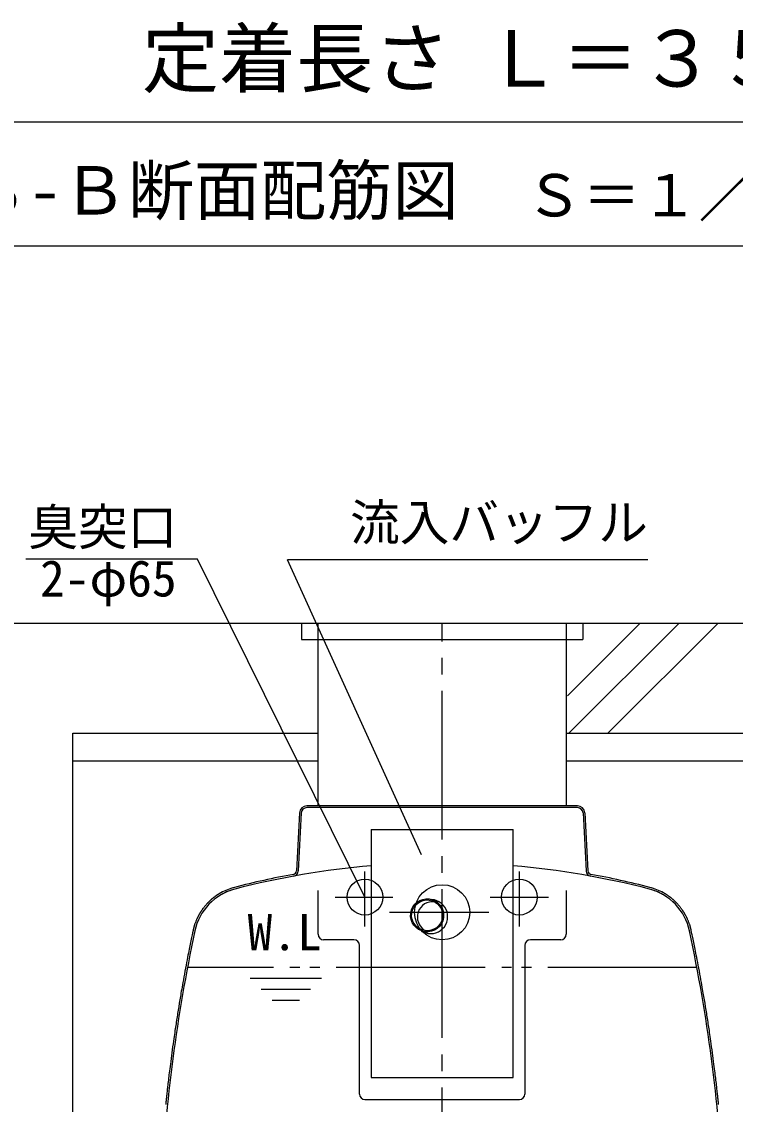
# Model space of a CAD drawing. Units: millimetres, scale not verified. Extents: x -8910 to 8910, y -6308 to 6308.
# Drawn here: x 796 to 2090, y -2532 to -567 of the extents above; entities that cross this region are included whole.
import ezdxf
from ezdxf.enums import TextEntityAlignment as Align

# ---------------------------------------------------------------- set-up
doc = ezdxf.new("R2010")
doc.units = ezdxf.units.MM
doc.header["$LTSCALE"] = 30
doc.linetypes.add('CHAIN2', pattern=[12, 9, -1, 1, -1])
doc.linetypes.add('DOUBLE_CHAIN2', pattern=[12.8, 9, -1, 0.6, -0.6, 0.6, -1])
for name, color, linetype, lineweight in [('0-1_製作', 5, 'Continuous', 25), ('0-2_08', 2, 'CHAIN2', 25), ('0-5_空気管', 3, 'Continuous', 25), ('0-6_機器', 2, 'Continuous', 25), ('0-D_00クル-フ-0躯体', 5, 'Continuous', 25)]:
    doc.layers.add(name, color=color, linetype=linetype, lineweight=lineweight)
doc.styles.add('ＭＳ ゴシック', font='')
doc.styles.get('ＭＳ ゴシック').set_extended_font_data('MS Gothic')

msp = doc.modelspace()

# ---------------------------------------------------------------- linework, layer by layer
at = {"layer": '0-1_製作', "color": 3}
for p, q in [((598.49, -748.43), (2518.49, -748.43)), ((598.49, -973.43), (2518.49, -973.43))]:
    msp.add_line(p, q, dxfattribs=at)
at = {"layer": '0-1_製作', "color": 2}
msp.add_line((-66.29, -1658.6), (996.34, -1658.6), dxfattribs=at)
at = {"layer": '0-2_08', "linetype": 'Continuous'}
msp.add_line((888.49, -3538.6), (888.49, -1858.6), dxfattribs=at)
at = {"layer": '0-5_空気管'}
for p, q in [((1521.21, -2079.58), (1277.98, -1543.55)), ((1931.57, -1543.55), (1277.98, -1543.55)), ((1303.49, -1658.6), (1303.49, -1688.6)), ((1333.62, -1990.4), (1333.62, -1658.6)), ((1783.35, -1658.6), (1783.35, -1990.4)), ((1303.49, -1688.6), (1813.49, -1688.6)), ((1299.8, -2002.91), (1294.26, -2108.48)), ((1302.99, -2003.08), (1297.46, -2108.64)), ((1804, -1990.4), (1312.98, -1990.4)), ((1804, -1993.6), (1312.98, -1993.6)), ((1813.99, -2003.08), (1819.52, -2108.64)), ((1817.18, -2002.91), (1822.71, -2108.48)), ((1429.49, -2033.6), (1687.49, -2033.6)), ((1429.49, -2033.6), (1429.49, -2483.6)), ((1687.49, -2483.6), (1687.49, -2033.6)), ((1333.49, -2223.6), (1333.49, -2144.12)), ((1541.02, -2160.81), (1550.69, -2164.16)), ((1783.49, -2144.12), (1783.49, -2223.6)), ((1521.39, -2217.5), (1532.41, -2221.32)), ((1398.49, -2233.6), (1343.49, -2233.6)), ((1773.49, -2233.6), (1718.49, -2233.6)), ((1408.49, -2513.6), (1408.49, -2243.6)), ((1708.49, -2243.6), (1708.49, -2513.6)), ((1339.55, -2303.6), (1210.04, -2303.6)), ((1319.55, -2323.6), (1230.04, -2323.6)), ((1299.55, -2343.6), (1250.04, -2343.6)), ((1079.19, -2364.29), (1078.7, -2367.38)), ((1079.68, -2361.21), (1079.19, -2364.29)), ((1429.49, -2483.6), (1687.49, -2483.6)), ((1418.49, -2523.6), (1698.49, -2523.6))]:
    msp.add_line(p, q, dxfattribs=at)
at = {"layer": '0-5_空気管', "linetype": 'CHAIN2'}
for p, q in [((1558.49, -3491.75), (1558.49, -1658.6)), ((1418.49, -2209.63), (1418.49, -2109.8)), ((1698.49, -2209.63), (1698.49, -2109.8)), ((1364.23, -2156.1), (1469.02, -2156.1)), ((1645.32, -2156.1), (1751.52, -2156.1)), ((1462.88, -2183.6), (1643.05, -2183.6))]:
    msp.add_line(p, q, dxfattribs=at)
at = {"layer": '0-5_空気管', "linetype": 'DOUBLE_CHAIN2'}
msp.add_line((2020.44, -2283.6), (1096.54, -2283.6), dxfattribs=at)
at = {"layer": '0-5_空気管'}
for points in [[(1418.49, -2156.1), (1114.63, -1542.3), (803.19, -1542.3)], [(1303.49, -1658.6), (1813.49, -1658.6), (1813.49, -1688.6)], [(1138.53, -2161.62), (1137.87, -2162.21), (1137.59, -2162.46), (1137.26, -2162.76), (1136.89, -2163.11), (1136.48, -2163.48), (1136.03, -2163.89), (1135.57, -2164.33), (1135.09, -2164.78), (1134.61, -2165.24), (1134.14, -2165.71), (1133.66, -2166.19), (1133.17, -2166.69), (1132.67, -2167.23), (1132.14, -2167.8), (1131.58, -2168.42), (1130.99, -2169.09), (1130.36, -2169.82), (1129.68, -2170.62), (1128.97, -2171.47), (1128.23, -2172.36), (1127.49, -2173.27), (1126.75, -2174.18), (1126.04, -2175.09), (1125.34, -2175.96), (1124.7, -2176.79), (1124.11, -2177.57), (1123.57, -2178.29), (1123.08, -2178.96), (1122.63, -2179.6), (1122.21, -2180.21), (1121.81, -2180.8), (1121.43, -2181.38), (1121.07, -2181.95), (1120.71, -2182.52), (1120.36, -2183.09), (1120.01, -2183.67), (1119.67, -2184.24), (1119.33, -2184.81), (1119, -2185.37)], [(1142.54, -2158.18), (1142.29, -2158.38), (1142.04, -2158.59), (1141.78, -2158.81), (1141.51, -2159.03), (1141.25, -2159.25), (1141, -2159.46), (1140.76, -2159.67), (1140.53, -2159.86), (1140.32, -2160.04), (1140.14, -2160.2), (1139.98, -2160.34), (1139.83, -2160.46), (1139.71, -2160.57), (1139.59, -2160.67), (1139.48, -2160.77), (1139.39, -2160.85), (1139.29, -2160.94), (1139.19, -2161.02), (1139.1, -2161.1), (1139.01, -2161.19), (1138.92, -2161.26), (1138.84, -2161.34), (1138.77, -2161.4), (1138.71, -2161.46), (1138.53, -2161.62)], [(1152.7, -2150.9), (1152.53, -2151.01), (1152.21, -2151.21), (1152.05, -2151.31), (1151.89, -2151.42), (1151.56, -2151.63), (1151.21, -2151.86), (1151.04, -2151.97), (1150.86, -2152.09), (1150.68, -2152.21), (1150.49, -2152.33), (1150.3, -2152.46), (1150.11, -2152.59), (1149.91, -2152.72), (1149.71, -2152.85), (1149.51, -2152.99), (1149.31, -2153.12), (1149.1, -2153.27), (1148.89, -2153.41), (1148.67, -2153.56), (1148.45, -2153.71), (1148.21, -2153.88), (1147.97, -2154.05), (1147.7, -2154.24), (1147.42, -2154.45), (1147.11, -2154.67), (1146.78, -2154.92), (1146.43, -2155.17), (1146.07, -2155.44), (1145.34, -2156), (1144.98, -2156.27), (1144.64, -2156.53), (1144.31, -2156.77), (1144.02, -2157), (1143.74, -2157.21), (1143.49, -2157.41), (1143.24, -2157.61), (1143, -2157.8), (1142.77, -2157.99), (1142.54, -2158.18)], [(1157.1, -2148.29), (1157.1, -2148.29), (1157.09, -2148.29), (1157.09, -2148.3), (1157.08, -2148.3), (1157.08, -2148.3), (1157.08, -2148.3), (1157.07, -2148.31), (1157.04, -2148.33), (1157.02, -2148.34), (1156.99, -2148.35), (1156.96, -2148.37), (1156.92, -2148.39), (1156.87, -2148.42), (1156.82, -2148.45), (1156.76, -2148.49), (1156.69, -2148.52), (1156.61, -2148.56), (1156.53, -2148.61), (1156.45, -2148.66), (1156.35, -2148.71), (1156.25, -2148.77), (1156.14, -2148.83), (1156.01, -2148.91), (1155.88, -2148.98), (1155.72, -2149.07), (1155.55, -2149.18), (1155.36, -2149.29), (1155.15, -2149.41), (1154.92, -2149.55), (1154.68, -2149.69), (1154.44, -2149.84), (1154.19, -2149.99), (1153.94, -2150.14), (1153.7, -2150.29), (1153.47, -2150.42), (1153.26, -2150.55), (1153.06, -2150.68), (1152.88, -2150.79), (1152.7, -2150.9)], [(1962.01, -2149.52), (1961.9, -2149.46), (1961.81, -2149.4), (1961.72, -2149.35), (1961.64, -2149.31), (1961.57, -2149.26), (1961.31, -2149.11), (1961.23, -2149.07), (1961.16, -2149.02), (1961.08, -2148.98), (1960.9, -2148.87), (1960.81, -2148.83), (1960.73, -2148.77), (1960.65, -2148.73), (1960.57, -2148.68), (1960.5, -2148.65), (1960.44, -2148.61), (1960.39, -2148.58), (1960.33, -2148.55), (1960.29, -2148.52), (1960.24, -2148.5), (1960.21, -2148.47), (1960.17, -2148.45), (1960.13, -2148.44), (1960.1, -2148.41), (1960.07, -2148.4), (1960.04, -2148.38), (1960.01, -2148.37), (1959.99, -2148.35), (1959.97, -2148.34), (1959.95, -2148.33), (1959.93, -2148.32), (1959.9, -2148.31), (1959.89, -2148.3), (1959.89, -2148.3), (1959.89, -2148.3), (1959.88, -2148.29), (1959.88, -2148.29), (1959.88, -2148.29)], [(1966.67, -2152.45), (1966.52, -2152.36), (1966.39, -2152.27), (1966.27, -2152.19), (1966.16, -2152.12), (1966.05, -2152.05), (1965.96, -2151.99), (1965.87, -2151.93), (1965.79, -2151.87), (1965.7, -2151.82), (1965.62, -2151.77), (1965.54, -2151.71), (1965.46, -2151.66), (1965.38, -2151.61), (1965.29, -2151.55), (1965.2, -2151.49), (1965.1, -2151.43), (1964.98, -2151.35), (1964.86, -2151.28), (1964.73, -2151.19), (1964.58, -2151.1), (1964.43, -2151), (1964.28, -2150.91), (1964.12, -2150.81), (1963.97, -2150.71), (1963.82, -2150.62), (1963.67, -2150.53), (1963.54, -2150.45), (1963.41, -2150.37), (1963.29, -2150.3), (1963.18, -2150.22), (1963.07, -2150.16), (1962.96, -2150.09), (1962.85, -2150.02), (1962.73, -2149.95), (1962.61, -2149.88), (1962.49, -2149.81), (1962.24, -2149.66), (1962.13, -2149.59), (1962.01, -2149.52)], [(1978.45, -2161.62), (1978.02, -2161.24), (1977.84, -2161.07), (1977.63, -2160.88), (1977.38, -2160.66), (1977.11, -2160.42), (1976.82, -2160.17), (1976.51, -2159.9), (1976.2, -2159.62), (1975.87, -2159.34), (1975.55, -2159.06), (1975.21, -2158.78), (1974.87, -2158.5), (1974.53, -2158.22), (1974.17, -2157.93), (1973.79, -2157.64), (1973.4, -2157.33), (1973, -2157.02), (1972.56, -2156.69), (1972.12, -2156.35), (1971.67, -2156.01), (1971.22, -2155.68), (1970.78, -2155.35), (1970.35, -2155.04), (1969.96, -2154.75), (1969.59, -2154.48), (1969.26, -2154.24), (1968.96, -2154.03), (1968.7, -2153.84), (1968.46, -2153.67), (1968.25, -2153.52), (1968.05, -2153.38), (1967.85, -2153.25), (1967.67, -2153.13), (1967.49, -2153), (1967.32, -2152.89), (1967.14, -2152.77), (1966.98, -2152.66), (1966.82, -2152.55), (1966.67, -2152.45)], [(1979.72, -2162.76), (1979.39, -2162.46), (1978.45, -2161.62)], [(1998.92, -2187.01), (1998.61, -2186.47), (1998.29, -2185.93), (1997.97, -2185.37), (1997.64, -2184.81), (1997.31, -2184.24), (1996.97, -2183.67), (1996.62, -2183.09), (1996.27, -2182.52), (1995.91, -2181.95), (1995.55, -2181.38), (1995.17, -2180.8), (1994.77, -2180.21), (1994.35, -2179.6), (1993.89, -2178.96), (1993.4, -2178.29), (1992.86, -2177.57), (1992.28, -2176.79), (1991.63, -2175.96), (1990.94, -2175.09), (1990.22, -2174.18), (1989.49, -2173.27), (1988.74, -2172.36), (1988.01, -2171.47), (1987.3, -2170.62), (1986.62, -2169.82), (1985.98, -2169.09), (1985.39, -2168.42), (1984.84, -2167.8), (1984.31, -2167.23), (1983.81, -2166.69), (1983.32, -2166.19), (1982.84, -2165.71), (1982.36, -2165.24), (1981.88, -2164.78), (1981.41, -2164.33), (1980.94, -2163.89), (1980.5, -2163.48), (1980.09, -2163.11), (1979.72, -2162.76)], [(1119, -2185.37), (1118.68, -2185.93), (1118.36, -2186.47), (1118.05, -2187.01), (1117.75, -2187.53), (1117.45, -2188.05), (1117.16, -2188.57), (1116.87, -2189.08), (1116.59, -2189.59), (1116.31, -2190.09), (1116.04, -2190.6), (1115.77, -2191.11), (1115.49, -2191.64), (1115.22, -2192.19), (1114.93, -2192.78), (1114.63, -2193.41), (1114.31, -2194.1), (1113.97, -2194.86), (1113.6, -2195.71), (1113.2, -2196.64), (1112.77, -2197.64), (1112.33, -2198.69), (1111.88, -2199.78), (1111.44, -2200.88), (1111, -2201.98), (1110.58, -2203.05), (1110.2, -2204.08), (1109.84, -2205.05), (1109.51, -2205.97), (1109.22, -2206.84), (1108.95, -2207.67), (1108.7, -2208.47), (1108.47, -2209.25), (1108.26, -2210.01), (1108.06, -2210.76), (1107.86, -2211.52), (1107.68, -2212.26), (1107.51, -2212.98), (1107.35, -2213.67), (1107.21, -2214.31)], [(2010.31, -2216.85), (2010.09, -2215.83), (2010, -2215.4), (2009.89, -2214.89), (2009.77, -2214.31), (2009.62, -2213.67), (2009.46, -2212.98), (2009.29, -2212.26), (2009.11, -2211.52), (2008.92, -2210.76), (2008.72, -2210.01), (2008.5, -2209.25), (2008.28, -2208.47), (2008.03, -2207.67), (2007.76, -2206.84), (2007.46, -2205.97), (2007.14, -2205.05), (2006.78, -2204.08), (2006.39, -2203.05), (2005.97, -2201.98), (2005.54, -2200.88), (2005.09, -2199.78), (2004.65, -2198.69), (2004.2, -2197.64), (2003.78, -2196.64), (2003.38, -2195.71), (2003.01, -2194.86), (2002.67, -2194.1), (2002.35, -2193.41), (2002.05, -2192.78), (2001.76, -2192.19), (2001.48, -2191.64), (2001.21, -2191.11), (2000.67, -2190.09), (2000.39, -2189.59), (2000.11, -2189.08), (1999.82, -2188.57), (1999.52, -2188.05), (1999.23, -2187.53), (1998.92, -2187.01)], [(1106.67, -2216.85), (1105.8, -2220.92), (1105.44, -2222.63), (1105, -2224.68), (1104.51, -2227.01), (1103.97, -2229.58), (1103.39, -2232.35), (1102.78, -2235.25), (1102.16, -2238.26), (1101.53, -2241.31), (1100.9, -2244.38), (1100.26, -2247.5), (1099.62, -2250.71), (1098.95, -2254.07), (1098.25, -2257.62), (1097.51, -2261.42), (1096.72, -2265.5), (1095.88, -2269.92), (1094.97, -2274.7), (1094.01, -2279.78), (1093.02, -2285.04), (1092.02, -2290.4), (1091.03, -2295.76), (1090.05, -2301.02), (1089.12, -2306.1), (1088.24, -2310.89), (1087.44, -2315.31), (1086.7, -2319.41), (1086.03, -2323.22), (1085.4, -2326.78), (1084.81, -2330.16), (1084.26, -2333.39), (1083.73, -2336.53), (1083.21, -2339.62), (1082.69, -2342.7), (1082.18, -2345.78), (1081.68, -2348.87), (1080.68, -2355.04), (1080.18, -2358.12), (1079.68, -2361.21)], [(1107.21, -2214.31), (1107.08, -2214.89), (1106.98, -2215.4), (1106.67, -2216.85)], [(2011.97, -2224.68), (2011.54, -2222.63), (2010.31, -2216.85)], [(2038.78, -2370.46), (2038.28, -2367.38), (2037.79, -2364.29), (2037.29, -2361.21), (2036.8, -2358.12), (2036.3, -2355.04), (2035.3, -2348.87), (2034.79, -2345.78), (2034.28, -2342.7), (2033.77, -2339.62), (2033.25, -2336.53), (2032.72, -2333.39), (2032.16, -2330.16), (2031.58, -2326.78), (2030.95, -2323.22), (2030.27, -2319.41), (2029.54, -2315.31), (2028.73, -2310.89), (2027.86, -2306.1), (2026.93, -2301.02), (2025.95, -2295.76), (2024.96, -2290.4), (2023.95, -2285.04), (2022.97, -2279.78), (2022.01, -2274.7), (2021.1, -2269.92), (2020.25, -2265.5), (2019.46, -2261.42), (2018.72, -2257.62), (2018.03, -2254.07), (2017.36, -2250.71), (2016.71, -2247.5), (2016.08, -2244.38), (2015.45, -2241.31), (2014.82, -2238.26), (2014.19, -2235.25), (2013.59, -2232.35), (2013.01, -2229.58), (2012.46, -2227.01), (2011.97, -2224.68)], [(1078.7, -2367.38), (1078.2, -2370.46), (1077.7, -2373.55), (1077.21, -2376.63), (1076.72, -2379.72), (1076.24, -2382.81), (1075.76, -2385.89), (1075.28, -2388.98), (1074.8, -2392.08), (1074.32, -2395.22), (1073.84, -2398.47), (1073.34, -2401.86), (1072.82, -2405.44), (1072.27, -2409.27), (1071.69, -2413.38), (1071.06, -2417.84), (1070.39, -2422.66), (1069.69, -2427.77), (1068.97, -2433.08), (1068.23, -2438.48), (1067.51, -2443.88), (1066.8, -2449.19), (1066.12, -2454.3), (1065.48, -2459.13), (1064.9, -2463.59), (1064.37, -2467.71), (1063.89, -2471.55), (1063.44, -2475.14), (1063.02, -2478.54), (1062.63, -2481.8), (1062.25, -2484.96), (1061.89, -2488.07), (1061.53, -2491.16), (1061.18, -2494.21), (1060.85, -2497.16), (1060.54, -2499.97), (1060.25, -2502.58), (1059.98, -2504.95), (1059.75, -2507.03), (1059.11, -2512.91)], [(2057.87, -2512.91), (2057.41, -2508.77), (2057.22, -2507.03), (2056.99, -2504.95), (2056.73, -2502.58), (2056.44, -2499.97), (2056.13, -2497.16), (2055.79, -2494.21), (2055.44, -2491.16), (2055.09, -2488.07), (2054.72, -2484.96), (2054.35, -2481.8), (2053.96, -2478.54), (2053.54, -2475.14), (2053.09, -2471.55), (2052.6, -2467.71), (2052.07, -2463.59), (2051.49, -2459.13), (2050.86, -2454.3), (2050.18, -2449.19), (2049.47, -2443.88), (2048.74, -2438.48), (2048.01, -2433.08), (2047.28, -2427.77), (2046.58, -2422.66), (2045.91, -2417.84), (2045.29, -2413.38), (2044.71, -2409.27), (2044.16, -2405.44), (2043.64, -2401.86), (2043.14, -2398.47), (2042.65, -2395.22), (2042.18, -2392.08), (2041.7, -2388.98), (2041.22, -2385.89), (2040.74, -2382.81), (2040.25, -2379.72), (2039.76, -2376.63), (2039.27, -2373.55), (2038.78, -2370.46)], [(1059.11, -2512.91), (1059.08, -2513.2), (1059.06, -2513.33), (1059.05, -2513.48), (1059.03, -2513.64), (1059.01, -2513.83), (1058.99, -2514.03), (1058.96, -2514.24), (1058.94, -2514.46), (1058.89, -2514.9), (1058.87, -2515.13), (1058.84, -2515.36), (1058.81, -2515.6), (1058.79, -2515.85), (1058.76, -2516.12), (1058.73, -2516.41), (1058.69, -2516.72), (1058.66, -2517.05), (1058.62, -2517.4), (1058.58, -2517.75), (1058.54, -2518.12), (1058.5, -2518.48), (1058.47, -2518.83), (1058.43, -2519.17), (1058.39, -2519.48), (1058.36, -2519.77), (1058.33, -2520.04), (1058.31, -2520.29), (1058.28, -2520.54), (1058.26, -2520.78), (1058.23, -2521.02), (1058.2, -2521.28), (1058.17, -2521.55), (1058.14, -2521.84), (1058.11, -2522.14), (1058.08, -2522.46), (1058.04, -2522.78), (1058.01, -2523.1), (1057.97, -2523.41), (1057.94, -2523.71)], [(2058.83, -2521.85), (2058.8, -2521.55), (2058.77, -2521.28), (2058.75, -2521.03), (2058.72, -2520.78), (2058.7, -2520.54), (2058.67, -2520.3), (2058.64, -2520.04), (2058.61, -2519.77), (2058.58, -2519.48), (2058.55, -2519.16), (2058.51, -2518.82), (2058.47, -2518.47), (2058.44, -2518.11), (2058.39, -2517.75), (2058.36, -2517.39), (2058.32, -2517.04), (2058.28, -2516.71), (2058.25, -2516.4), (2058.22, -2516.12), (2058.19, -2515.85), (2058.16, -2515.59), (2058.13, -2515.35), (2058.11, -2515.12), (2058.08, -2514.89), (2058.06, -2514.67), (2058.01, -2514.23), (2057.99, -2514.02), (2057.97, -2513.83), (2057.95, -2513.64), (2057.93, -2513.47), (2057.91, -2513.33), (2057.87, -2512.91)], [(1057.29, -2529.95), (1057.27, -2530.08), (1057.26, -2530.21), (1057.25, -2530.32), (1057.24, -2530.43), (1057.23, -2530.54), (1057.2, -2530.76), (1057.19, -2530.87), (1057.18, -2530.98), (1057.17, -2531.09), (1057.16, -2531.2), (1057.15, -2531.3), (1057.14, -2531.4), (1057.13, -2531.49), (1057.12, -2531.58), (1057.11, -2531.65), (1057.1, -2531.72), (1057.1, -2531.77), (1057.09, -2531.82), (1057.09, -2531.86), (1057.08, -2531.93), (1057.08, -2531.97), (1057.07, -2532), (1057.07, -2532.03), (1057.06, -2532.08), (1057.06, -2532.11), (1057.06, -2532.14), (1057.06, -2532.16), (1057.06, -2532.17), (1057.06, -2532.19), (1057.05, -2532.2), (1057.05, -2532.23), (1057.05, -2532.23), (1057.05, -2532.24)], [(1057.94, -2523.71), (1057.91, -2523.99), (1057.89, -2524.25), (1057.86, -2524.49), (1057.84, -2524.7), (1057.82, -2524.9), (1057.8, -2525.09), (1057.78, -2525.27), (1057.76, -2525.43), (1057.74, -2525.6), (1057.73, -2525.75), (1057.71, -2525.91), (1057.69, -2526.06), (1057.68, -2526.21), (1057.67, -2526.35), (1057.65, -2526.49), (1057.63, -2526.62), (1057.62, -2526.75), (1057.61, -2526.87), (1057.6, -2526.98), (1057.59, -2527.1), (1057.57, -2527.2), (1057.56, -2527.3), (1057.55, -2527.49), (1057.53, -2527.59), (1057.51, -2527.78), (1057.5, -2527.88), (1057.49, -2527.98), (1057.48, -2528.09), (1057.47, -2528.2), (1057.46, -2528.33), (1057.44, -2528.47), (1057.43, -2528.62), (1057.41, -2528.78), (1057.37, -2529.13), (1057.35, -2529.31), (1057.34, -2529.48), (1057.32, -2529.65), (1057.3, -2529.8), (1057.29, -2529.95)], [(2059.53, -2528.4), (2059.52, -2528.27), (2059.5, -2528.15), (2059.49, -2528.04), (2059.48, -2527.93), (2059.47, -2527.84), (2059.46, -2527.74), (2059.45, -2527.65), (2059.44, -2527.57), (2059.43, -2527.48), (2059.42, -2527.38), (2059.41, -2527.29), (2059.4, -2527.19), (2059.39, -2527.09), (2059.38, -2526.99), (2059.37, -2526.88), (2059.36, -2526.76), (2059.34, -2526.63), (2059.33, -2526.5), (2059.31, -2526.37), (2059.3, -2526.22), (2059.28, -2526.08), (2059.27, -2525.93), (2059.25, -2525.77), (2059.23, -2525.61), (2059.22, -2525.45), (2059.2, -2525.28), (2059.18, -2525.11), (2059.16, -2524.92), (2059.14, -2524.72), (2059.12, -2524.5), (2059.09, -2524.26), (2059.07, -2524.01), (2059.03, -2523.73), (2059, -2523.43), (2058.97, -2523.11), (2058.94, -2522.79), (2058.9, -2522.47), (2058.87, -2522.15), (2058.83, -2521.85)], [(2059.93, -2532.24), (2059.93, -2532.23), (2059.92, -2532.22), (2059.92, -2532.2), (2059.92, -2532.19), (2059.92, -2532.17), (2059.92, -2532.16), (2059.91, -2532.11), (2059.91, -2532.08), (2059.91, -2532.05), (2059.9, -2531.98), (2059.89, -2531.91), (2059.89, -2531.87), (2059.88, -2531.83), (2059.88, -2531.79), (2059.88, -2531.74), (2059.87, -2531.69), (2059.86, -2531.63), (2059.86, -2531.56), (2059.85, -2531.48), (2059.84, -2531.39), (2059.83, -2531.3), (2059.82, -2531.19), (2059.79, -2530.97), (2059.78, -2530.85), (2059.76, -2530.62), (2059.75, -2530.52), (2059.74, -2530.41), (2059.73, -2530.3), (2059.71, -2530.19), (2059.7, -2530.07), (2059.69, -2529.95), (2059.68, -2529.83), (2059.66, -2529.69), (2059.65, -2529.53), (2059.63, -2529.38), (2059.58, -2528.87), (2059.56, -2528.71), (2059.54, -2528.55), (2059.53, -2528.4)]]:
    msp.add_lwpolyline(points, dxfattribs=at)
for centre, radius in [((1418.49, -2156.1), 32.5), ((1558.49, -2183.6), 50), ((1698.49, -2156.1), 32.5)]:
    msp.add_circle(centre, radius, dxfattribs=at)
for centre, radius, start, end in [((1312.98, -2003.6), 13.2, 90, 177), ((1312.98, -2003.6), 10, 90, 177), ((1804, -2003.6), 13.2, 2.99998, 90), ((1804, -2003.6), 10, 2.99998, 90), ((1558.49, -3593.6), 1500, 94.9335, 104.51398), ((1558.49, -3593.6), 1500, 75.48569, 85.06644), ((1558.49, -3593.6), 1503.2, 100.33286, 104.51398), ((1287.47, -2108.12), 6.8, 280.33899, 357), ((1287.47, -2108.12), 10, 280.33899, 357), ((1829.51, -2108.12), 10, 183, 259.661), ((1829.51, -2108.12), 6.8, 183, 259.661), ((1558.49, -3593.6), 1503.2, 75.48598, 79.66042), ((1207.62, -2238.28), 100, 104.51399, 168.01199), ((1207.62, -2238.28), 103.2, 104.51399, 119.31), ((1207.62, -2238.28), 100, 104.51399, 119.31), ((1909.36, -2238.28), 100, 60.68999, 75.48599), ((1909.36, -2238.28), 100, 11.98799, 75.48599), ((1909.36, -2238.28), 103.2, 60.68999, 75.48599), ((1537.49, -2191.33), 31, 236.12399, 85.689), ((4044.38, -2840.61), 3000, 168.01242, 177), ((1558.49, -2183.6), 50, 222.97299, 224.491), ((-927.4, -2840.61), 3000, 2.99998, 11.98755), ((1343.49, -2223.6), 10, 180, 270), ((1398.49, -2243.6), 10, 0, 90), ((1718.49, -2243.6), 10, 90, 180), ((1773.49, -2223.6), 10, 270, 0), ((1418.49, -2513.6), 10, 180, 270), ((1698.49, -2513.6), 10, 270, 0)]:
    msp.add_arc(centre, radius, start, end, dxfattribs=at)
for major_axis in [(-28.43, 9.84), (-26.54, 9.19)]:
    msp.add_ellipse((1531.21, -2189.16), major_axis=major_axis, ratio=0.997, dxfattribs=at)
for major_axis, start_param, end_param in [((17.89, -22.22), 2.3257982, 5.0766772), ((-19.17, 23.8), 5.0663404, 5.2837872), ((-19.17, 23.8), 2.1421946, 2.260346)]:
    msp.add_ellipse((1541.55, -2192.74), major_axis=major_axis, ratio=0.9743, start_param=start_param, end_param=end_param, dxfattribs=at)
at = {"layer": '0-6_機器'}
for p, q in [((988.49, -1658.6), (2970.09, -1658.6)), ((1785.89, -1790.4), (1917.7, -1658.6)), ((1788.4, -1858.6), (1988.41, -1658.6)), ((1859.12, -1858.6), (2059.12, -1658.6)), ((888.49, -1858.6), (1333.62, -1858.6)), ((1783.35, -1858.6), (2528.49, -1858.6)), ((888.49, -1908.6), (1333.62, -1908.6)), ((1783.35, -1908.6), (2528.49, -1908.6))]:
    msp.add_line(p, q, dxfattribs=at)

# ---------------------------------------------------------------- texts
at = {"layer": '0-1_製作', "color": 4, "style": 'ＭＳ ゴシック'}
for s, height, p in [('Ｂ-Ｂ断面配筋図', 87.98, (688.49, -943.43)), ('Ｓ＝１／３０', 76.98, (1708.49, -943.43))]:
    msp.add_text(s, height=height, dxfattribs=at).set_placement(p, align=Align.BOTTOM_LEFT)
at = {"layer": '0-5_空気管', "color": 4, "style": 'ＭＳ ゴシック'}
for s, p in [('流入バッフル', (1391.57, -1528.55)), ('臭突口', (808.04, -1536.96)), ('2-φ65', (829.16, -1630.13)), ('W.L', (1205.54, -2272.21))]:
    msp.add_text(s, height=65.98, dxfattribs=at).set_placement(p, align=Align.BOTTOM_LEFT)
at = {"layer": '0-D_00クル-フ-0躯体', "color": 4, "style": 'ＭＳ ゴシック'}
for s, p in [('定着長さ', (1013.96, -715.51)), ('Ｌ＝３５ｄ', (1635.2, -715.51))]:
    msp.add_text(s, height=102.6, dxfattribs=at).set_placement(p, align=Align.BOTTOM_LEFT)

doc.saveas('drawing.dxf')
